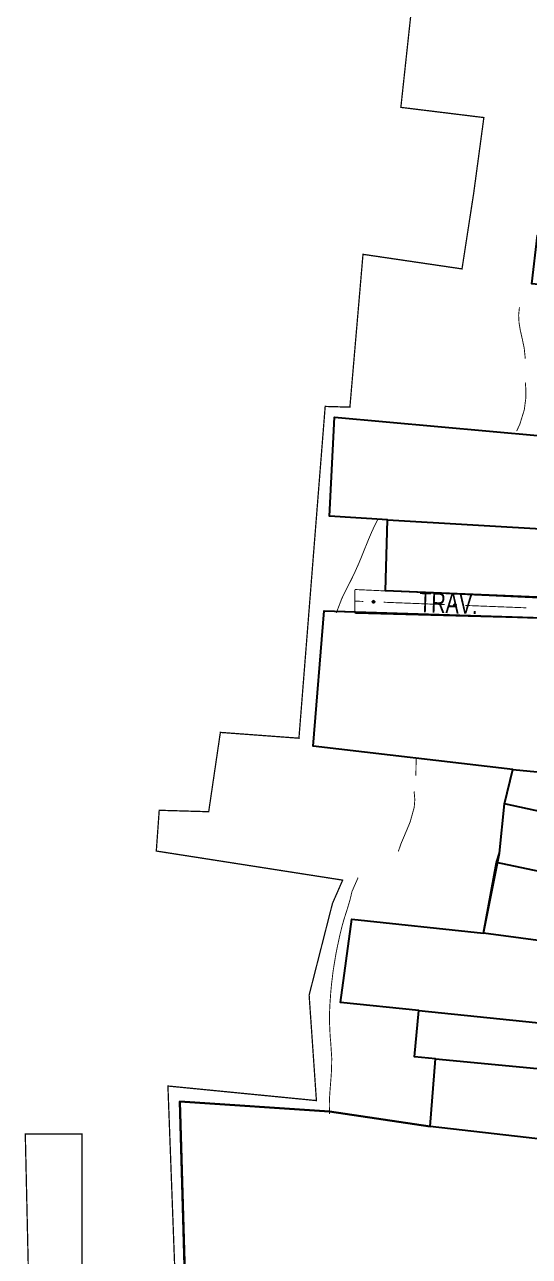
# Model space of a CAD drawing. Extents: x 199219 to 200475, y 4837288 to 4839440.
# Drawn here: x 199250.7 to 199349.7, y 4838857.5 to 4839099.3 of the extents above; entities that cross this region are included whole.
import ezdxf

# ---------------------------------------------------------------- set-up
doc = ezdxf.new("R2010")
doc.units = 0
doc.header["$LTSCALE"] = 3
doc.header["$MEASUREMENT"] = 0
for name, color, linetype in [('CD_MALHA_LOTES', 40, 'CONTINUOUS'), ('HD-CURSO-PERENE', 170, 'CONTINUOUS'), ('LM-LIM-SETOR-FISCAL', 7, 'CONTINUOUS'), ('RU-QUADRAS', 210, 'CONTINUOUS'), ('SV-EIXO-RUA-PAV', 20, 'CONTINUOUS'), ('SV-RUA-PAVIM-S-GUIA-C-GUIA', 7, 'CONTINUOUS'), ('SV-TXT-RUA-PAV-S-GUIA-C-GUIA', 7, 'CONTINUOUS')]:
    doc.layers.add(name, color=color, linetype=linetype)
doc.styles.add('ARIAL', font='ARIAL.TTF')
doc.linetypes.add('Limite', pattern='A,20,-3,[130,ltypeshp.shx,S=6.35,R=0,X=0,Y=0],-3,20', length=46)

msp = doc.modelspace()

# ---------------------------------------------------------------- linework, layer by layer
at = {"layer": 'CD_MALHA_LOTES'}
for p, q in [((199310.49, 4839002.79), (199311.49, 4839022.23)), ((199311.49, 4839022.23), (199352.05, 4839018.55)), ((199321.88, 4839002.1), (199310.49, 4839002.79)), ((199321.53, 4838988.11), (199321.88, 4839002.1)), ((199321.88, 4839002.1), (199405.32, 4838997.09)), ((199404.52, 4838984.64), (199321.53, 4838988.11)), ((199307.29, 4838957.64), (199309.49, 4838984.19)), ((199309.49, 4838984.19), (199403.76, 4838981.18)), ((199346.52, 4838953.07), (199307.29, 4838957.64)), ((199344.83, 4838946.29), (199346.52, 4838953.07)), ((199346.52, 4838953.07), (199401.15, 4838947.6)), ((199343.89, 4838936.64), (199344.83, 4838946.29)), ((199400.1, 4838934.37), (199344.83, 4838946.29)), ((199343.28, 4838934.82), (199343.89, 4838936.64)), ((199340.75, 4838920.94), (199343.28, 4838934.82)), ((199399.18, 4838922.84), (199343.28, 4838934.82)), ((199312.7, 4838907.32), (199314.87, 4838923.69)), ((199314.87, 4838923.69), (199340.75, 4838920.94)), ((199398.41, 4838913.06), (199340.75, 4838920.94)), ((199328.08, 4838905.75), (199312.7, 4838907.32)), ((199327.17, 4838896.66), (199328.08, 4838905.75)), ((199328.08, 4838905.75), (199397.76, 4838898.6)), ((199331.34, 4838896.26), (199327.17, 4838896.66)), ((199330.25, 4838882.95), (199331.34, 4838896.26)), ((199331.34, 4838896.26), (199397.38, 4838890)), ((199281.13, 4838887.88), (199282.88, 4838827.92)), ((199310.49, 4838885.91), (199281.13, 4838887.88)), ((199330.25, 4838882.95), (199310.49, 4838885.91)), ((199396.72, 4838875.36), (199330.25, 4838882.95))]:
    msp.add_line(p, q, dxfattribs=at)
at = {"layer": 'HD-CURSO-PERENE', "const_width": 0.18}
for points in [[(199347.79, 4839043.77), (199347.630094, 4839042.248406), (199347.715478, 4839040.750525), (199347.963774, 4839039.268754), (199348.427973, 4839037.20801), (199348.731215, 4839035.73389), (199348.94, 4839033.7)], [(199348.94, 4839029.06), (199349.064232, 4839027.526426), (199349.050732, 4839026.019654), (199348.75, 4839023.7), (199347.875784, 4839020.851321), (199347.232076, 4839019.467185)], [(199320.02, 4839002.21), (199319.346077, 4839000.868328), (199318.72361, 4838999.503537), (199318.13757, 4838998.122409), (199317.572928, 4838996.731723), (199316.860846, 4838994.95696), (199316.288912, 4838993.569783), (199315.31, 4838991.38), (199314.642531, 4838990.036212), (199313.956221, 4838988.701256), (199312.93, 4838986.61), (199311.859229, 4838983.808928)], [(199327.52, 4838955.28), (199327.47, 4838951.86)], [(199327.12, 4838948.74), (199327.262347, 4838947.149514), (199327.143825, 4838945.636354), (199326.348496, 4838942.773013), (199325.576297, 4838940.910168), (199324.580163, 4838938.574051), (199324.02, 4838936.97)], [(199310.51, 4838885.43), (199310.483628, 4838887.408761), (199310.543548, 4838888.907593), (199310.645645, 4838890.406467), (199310.809977, 4838892.468828), (199310.910423, 4838893.967288), (199310.96, 4838896.33), (199310.769381, 4838899.321623), (199310.639199, 4838900.817768), (199310.507029, 4838903.639314), (199310.521475, 4838905.13968), (199310.581157, 4838906.639866), (199310.762271, 4838909.286965), (199310.900648, 4838910.781011), (199311.23, 4838913.51), (199311.708986, 4838916.471187), (199311.99072, 4838917.945049), (199312.565993, 4838920.615173), (199312.923299, 4838922.072608), (199313.321183, 4838923.519038), (199314.046099, 4838925.796701), (199314.57, 4838927.56), (199314.927525, 4838929.100963), (199316.129982, 4838931.838041)]]:
    msp.add_lwpolyline(points, dxfattribs=at)
at = {"layer": 'LM-LIM-SETOR-FISCAL', "linetype": 'Limite', "ltscale": 0.1, "const_width": 0.25}
for points in [[(199280.24, 4838852.64), (199278.81, 4838890.92), (199307.95, 4838888.06), (199306.52, 4838908.77), (199311.1, 4838926.77), (199313.1, 4838931.34), (199276.53, 4838937.05), (199277.1, 4838945.05), (199286.81, 4838944.77), (199289.1, 4838960.34), (199304.52, 4838959.2), (199309.67, 4839024.33), (199314.52, 4839024.19), (199317.09, 4839054.19), (199336.52, 4839051.33), (199338.81, 4839066.18), (199340.81, 4839081.04), (199324.52, 4839083.04), (199328.52, 4839120.18)], [(199252.24, 4838818.07), (199250.82, 4838881.49), (199261.96, 4838881.49), (199261.96, 4838852.06)]]:
    msp.add_lwpolyline(points, dxfattribs=at)
at = {"layer": 'RU-QUADRAS', "color": 6, "linetype": 'Continuous'}
for points in [[(199418.93, 4839165.69), (199409.53, 4839062.42), (199404.52, 4838984.64), (199321.53, 4838988.11), (199321.88, 4839002.1), (199310.49, 4839002.79), (199311.49, 4839022.23), (199352.05, 4839018.55), (199355.27, 4839047.87), (199350.25, 4839048.4), (199351.32, 4839057.92), (199353.6, 4839057.72), (199354.91, 4839069.83), (199365.52, 4839068.65), (199365.94, 4839081.59), (199375.28, 4839080.57), (199376.33, 4839092.38), (199359.8, 4839093.92), (199363.35, 4839127.9)], [(199282.88, 4838827.92), (199281.13, 4838887.88), (199310.49, 4838885.91), (199330.25, 4838882.95), (199331.34, 4838896.26), (199327.17, 4838896.66), (199328.08, 4838905.75), (199312.7, 4838907.32), (199314.87, 4838923.69), (199340.75, 4838920.94), (199343.89, 4838936.64), (199344.83, 4838946.29), (199346.52, 4838953.07), (199307.29, 4838957.64), (199309.49, 4838984.19), (199403.76, 4838981.18), (199398.41, 4838913.06), (199396.72, 4838875.36), (199393.59, 4838841.43)]]:
    msp.add_lwpolyline(points, dxfattribs=at)
at = {"layer": 'SV-EIXO-RUA-PAV', "const_width": 0.18}
for points in [[(199316.160101, 4838986.089363), (199315.38, 4838986.12)], [(199317.15933, 4838986.050116), (199316.160101, 4838986.089363)], [(199333.147003, 4838985.422175), (199321.156248, 4838985.893131)], [(199349.134676, 4838984.794233), (199337.143921, 4838985.265189)]]:
    msp.add_lwpolyline(points, dxfattribs=at)
at = {"layer": 'SV-EIXO-RUA-PAV'}
for points in [[(199319.297039, 4838985.855989), (199319.261599, 4838985.822284), (199319.224248, 4838985.800563), (199319.18788, 4838985.791413), (199319.153636, 4838985.791708), (199319.118635, 4838985.795954), (199319.084292, 4838985.808022), (199319.049142, 4838985.829858), (199319.015082, 4838985.865172), (199318.995346, 4838985.904897), (199318.984468, 4838985.940071), (199318.982719, 4838985.975797), (199318.987414, 4838986.009729), (199319.001128, 4838986.044988), (199319.023605, 4838986.080393), (199319.059944, 4838986.113783), (199319.096708, 4838986.134826), (199319.132116, 4838986.142753), (199319.168044, 4838986.144284), (199319.203725, 4838986.13952), (199319.237368, 4838986.12748), (199319.272975, 4838986.104785), (199319.305455, 4838986.068482), (199319.326862, 4838986.032054), (199319.335283, 4838985.996767), (199319.335994, 4838985.961361), (199319.332162, 4838985.926205), (199319.321469, 4838985.891177), (199319.297039, 4838985.855989)], [(199335.284712, 4838985.228047), (199335.249272, 4838985.194342), (199335.211921, 4838985.172621), (199335.175553, 4838985.163471), (199335.141309, 4838985.163766), (199335.106308, 4838985.168013), (199335.071965, 4838985.18008), (199335.036815, 4838985.201916), (199335.002755, 4838985.23723), (199334.983019, 4838985.276955), (199334.972141, 4838985.312129), (199334.970392, 4838985.347855), (199334.975087, 4838985.381787), (199334.988801, 4838985.417046), (199335.011278, 4838985.452451), (199335.047617, 4838985.485841), (199335.084381, 4838985.506884), (199335.119789, 4838985.514811), (199335.155717, 4838985.516342), (199335.191398, 4838985.511578), (199335.225041, 4838985.499538), (199335.260648, 4838985.476843), (199335.293128, 4838985.440541), (199335.314535, 4838985.404112), (199335.322956, 4838985.368825), (199335.323667, 4838985.333419), (199335.319835, 4838985.298263), (199335.309142, 4838985.263235), (199335.284712, 4838985.228047)]]:
    msp.add_lwpolyline(points, close=True, dxfattribs=at)
for points in [[(199319.335283, 4838985.996767), (199318.982719, 4838985.975797)], [(199319.335994, 4838985.961361), (199318.984468, 4838985.940071)], [(199319.33306, 4838985.979597), (199318.985453, 4838985.960476)], [(199319.326862, 4838986.032054), (199318.987414, 4838986.009729)], [(199319.327635, 4838986.015315), (199318.988102, 4838985.993146)], [(199319.33025, 4838985.942837), (199318.994808, 4838985.920507)], [(199319.332162, 4838985.926205), (199318.995346, 4838985.904897)], [(199319.314029, 4838986.051354), (199318.999038, 4838986.028221)], [(199319.305455, 4838986.068482), (199319.001128, 4838986.044988)], [(199319.322094, 4838985.909018), (199319.009777, 4838985.884414)], [(199319.321469, 4838985.891177), (199319.015082, 4838985.865172)], [(199319.285318, 4838986.085256), (199319.015429, 4838986.063082)], [(199319.272975, 4838986.104785), (199319.023605, 4838986.080393)], [(199319.308484, 4838985.875413), (199319.035708, 4838985.849256)], [(199319.297039, 4838985.855989), (199319.049142, 4838985.829858)], [(199319.249575, 4838986.113971), (199319.049545, 4838986.097247)], [(199319.237368, 4838986.12748), (199319.059944, 4838986.113783)], [(199319.276988, 4838985.838414), (199319.074124, 4838985.81907)], [(199319.261599, 4838985.822284), (199319.084292, 4838985.808022)], [(199319.216185, 4838986.133035), (199319.084756, 4838986.124542)], [(199319.203725, 4838986.13952), (199319.096708, 4838986.134826)], [(199319.24036, 4838985.80981), (199319.110348, 4838985.802626)], [(199319.224248, 4838985.800563), (199319.118635, 4838985.795954)], [(199335.322956, 4838985.368825), (199334.970392, 4838985.347855)], [(199335.323667, 4838985.333419), (199334.972141, 4838985.312129)], [(199335.320733, 4838985.351655), (199334.973126, 4838985.332534)], [(199335.314535, 4838985.404112), (199334.975087, 4838985.381787)], [(199335.315308, 4838985.387373), (199334.975775, 4838985.365204)], [(199335.317924, 4838985.314895), (199334.982481, 4838985.292565)], [(199335.319835, 4838985.298263), (199334.983019, 4838985.276955)], [(199335.301702, 4838985.423413), (199334.986711, 4838985.400279)], [(199335.293128, 4838985.440541), (199334.988801, 4838985.417046)], [(199335.309767, 4838985.281076), (199334.99745, 4838985.256472)], [(199335.309142, 4838985.263235), (199335.002755, 4838985.23723)], [(199335.272991, 4838985.457314), (199335.003102, 4838985.435141)], [(199335.260648, 4838985.476843), (199335.011278, 4838985.452451)], [(199335.296157, 4838985.247471), (199335.023381, 4838985.221314)], [(199335.284712, 4838985.228047), (199335.036815, 4838985.201916)], [(199335.237248, 4838985.486029), (199335.037218, 4838985.469306)], [(199335.225041, 4838985.499538), (199335.047617, 4838985.485841)], [(199335.264661, 4838985.210472), (199335.061797, 4838985.191129)], [(199335.249272, 4838985.194342), (199335.071965, 4838985.18008)], [(199335.203858, 4838985.505093), (199335.072429, 4838985.4966)], [(199335.191398, 4838985.511578), (199335.084381, 4838985.506884)], [(199335.228033, 4838985.181868), (199335.098021, 4838985.174684)], [(199335.211921, 4838985.172621), (199335.106308, 4838985.168013)]]:
    msp.add_lwpolyline(points, dxfattribs=at)
at = {"layer": 'SV-RUA-PAVIM-S-GUIA-C-GUIA', "const_width": 0.18}
for points in [[(199405.69, 4838984.22), (199315.5, 4838988.39)], [(199315.5, 4838988.39), (199315.5, 4838983.71)], [(199315.5, 4838983.71), (199405.43, 4838981.31)]]:
    msp.add_lwpolyline(points, dxfattribs=at)

# ---------------------------------------------------------------- texts
at = {"layer": 'SV-TXT-RUA-PAV-S-GUIA-C-GUIA', "style": 'ARIAL', "width": 0.7}
msp.add_text('TRAV.', height=4, rotation=358, dxfattribs=at).set_placement((199328.04, 4838983.940732))

doc.saveas('drawing.dxf')
